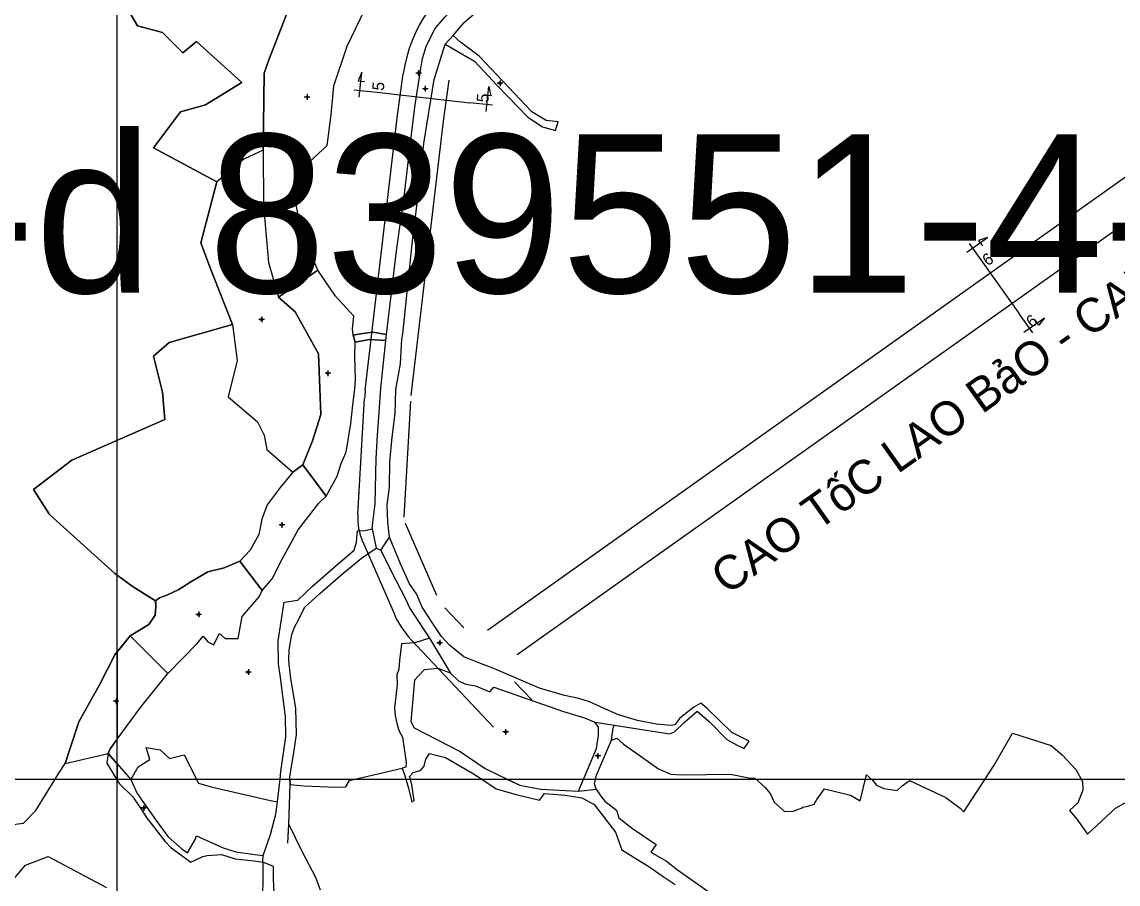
# Model space of a CAD drawing. Extents: x 548357 to 553070, y 1834500 to 1842500.
# Drawn here: x 550957.9 to 551442.3, y 1836953.7 to 1837334.7 of the extents above; entities that cross this region are included whole.
import ezdxf

# ---------------------------------------------------------------- set-up
doc = ezdxf.new("R2010")
doc.units = 0
for name, color, linetype in [('Level 10', 7, 'Continuous'), ('Level 11', 7, 'Continuous'), ('Level 13', 7, 'Continuous'), ('Level 2', 7, 'Continuous'), ('Level 30', 7, 'Continuous'), ('Level 52', 7, 'Continuous'), ('Level 55', 7, 'Continuous'), ('Level 61', 7, 'Continuous'), ('Level 8', 7, 'Continuous')]:
    doc.layers.add(name, color=color, linetype=linetype)

msp = doc.modelspace()

# ---------------------------------------------------------------- linework, layer by layer
at = {"layer": 'Level 10'}
for p, q in [((551144.9, 1837324.93), (551148.47, 1837328.72)), ((551071.26, 1837213.08), (551088.58, 1837224.92)), ((551104.31, 1837196.19), (551105.15, 1837193.1)), ((551077.62, 1837135.71), (551082, 1837139)), ((551082, 1837139), (551092.28, 1837125.07)), ((551112.59, 1837110.61), (551114.45, 1837102.1)), ((551116.48, 1837101.27), (551120.27, 1837107.06)), ((551114.45, 1837102.1), (551116.48, 1837101.27)), ((551054.15, 1837096.37), (551064.08, 1837083.38)), ((551005.77, 1837063.41), (551022.37, 1837046.72)), ((551137.93, 1837062.31), (551147.22, 1837046.9)), ((551211.04, 1837025.2), (551219.71, 1837023.96)), ((550976.94, 1837007), (550996.06, 1837011.36)), ((551203.91, 1836994.78), (551211.67, 1836995.66)), ((551075.37, 1836971.78), (551075.9, 1836980.14)), ((551064.3, 1836963.36), (551064.48, 1836966.37))]:
    msp.add_line(p, q, dxfattribs=at)
for points in [[(551104.31, 1837196.19), (551107.43, 1837196.84), (551113, 1837197.55), (551118.95, 1837196.6), (551123.36, 1837233.55), (551126.81, 1837257.53), (551129.98, 1837285.01), (551131.46, 1837296.97), (551134.05, 1837313.26), (551134.89, 1837318.6), (551136.57, 1837323.78), (551140.3, 1837331.61), (551144.78, 1837336.81), (551149.46, 1837341.87), (551154.09, 1837346.7), (551160.54, 1837351.09), (551164.7, 1837354.06), (551192.49, 1837368.19), (551207.12, 1837377.48), (551213.18, 1837382.79), (551221.06, 1837389.93), (551229.28, 1837401.97), (551241.67, 1837418.61)], [(551148.47, 1837328.72), (551153.27, 1837334.49), (551164.72, 1837344.48), (551182.85, 1837355.25), (551197.83, 1837361.92), (551209.81, 1837369.17), (551221, 1837377.72), (551230.3, 1837388.97), (551235.24, 1837397.99), (551248.2, 1837414.12)], [(551088.58, 1837224.92), (551081.45, 1837241.79), (551078.34, 1837257.66), (551080.96, 1837269.15), (551092.73, 1837280.07), (551094.48, 1837293.69), (551095.71, 1837306.5), (551101.64, 1837323.99), (551111.47, 1837344.56), (551114.8, 1837349.17), (551117.87, 1837355.25), (551114.97, 1837368.94)], [(551064.55, 1837278.01), (551065, 1837312), (551067, 1837318), (551081, 1837354), (551094.76, 1837360.7)], [(551144.9, 1837324.93), (551157.91, 1837317.42), (551167.9, 1837306.67), (551181.38, 1837292.57), (551187.91, 1837288.39), (551193.71, 1837286.77), (551194.84, 1837290.56), (551189.59, 1837291.13), (551183.26, 1837294.99), (551159.96, 1837319.63), (551151.65, 1837325.78), (551148.47, 1837328.72)], [(551120.27, 1837107.06), (551119.64, 1837113.68), (551119.33, 1837121.21), (551120.38, 1837129.13), (551120.53, 1837140.21), (551121.43, 1837151.24), (551122.83, 1837161.71), (551123.13, 1837172.2), (551125.13, 1837183.55), (551125.81, 1837194.51), (551126.15, 1837196.85), (551130.5, 1837237.97), (551132.9, 1837257.01), (551135.44, 1837281.04), (551140.13, 1837309.18), (551144.9, 1837324.93)], [(551064.55, 1837278.01), (551056.17, 1837274.2), (551055.94, 1837274.05), (551044, 1837264), (551037, 1837237), (551041, 1837226), (551051, 1837201), (551053, 1837185), (551049, 1837169), (551062, 1837158), (551065, 1837152), (551066.09, 1837145.72), (551077.62, 1837135.71)], [(551064.55, 1837278.01), (551064.59, 1837253.44), (551066.8, 1837228.35), (551071.26, 1837213.08)], [(551104.31, 1837196.19), (551104.01, 1837199.08), (551104.51, 1837204.63), (551096.52, 1837213.5), (551088.58, 1837224.92)], [(551082, 1837139), (551086.27, 1837149.56), (551089.91, 1837161.21), (551088.97, 1837188.02), (551078.69, 1837206.55), (551071.26, 1837213.08)], [(551092.28, 1837125.07), (551097.19, 1837133.95), (551099.03, 1837139.52), (551100.97, 1837144.29), (551101.35, 1837145.41), (551103.26, 1837157.2), (551104.14, 1837165.45), (551105.03, 1837172.42), (551105.31, 1837176.66), (551105.07, 1837186.9), (551105.15, 1837193.1)], [(551112.59, 1837110.61), (551112.96, 1837113.46), (551113.91, 1837121.78), (551114.49, 1837141.72), (551114.98, 1837152.05), (551115.79, 1837162.1), (551116.46, 1837172.79), (551118.63, 1837193.85), (551111.54, 1837194.31), (551105.15, 1837193.1)], [(550700.89, 1837159.29), (550724.47, 1837154.71), (550739.66, 1837151.76), (550754.7, 1837144.62), (550760.98, 1837137.83), (550764.15, 1837134.39), (550777.08, 1837116.44), (550797.71, 1837101.01), (550826.84, 1837084.79), (550844.59, 1837061.05), (550854.81, 1837035.95), (550858.09, 1837009.12), (550863.93, 1837000), (550868.71, 1836992.52), (550870.44, 1836989.82), (550879.82, 1836983.79), (550892.49, 1836979.83), (550904.08, 1836978.1), (550945.71, 1836979.02), (550958.6, 1836980.65), (550964, 1836986.12), (550972.62, 1837000), (550974.26, 1837002.64), (550976.94, 1837007)], [(551077.62, 1837135.71), (551077.62, 1837135.71), (551072, 1837129), (551066.24, 1837121.24), (551063.85, 1837114.99), (551062.52, 1837108.2), (551058.67, 1837101.29), (551054.15, 1837096.37)], [(551064.08, 1837083.38), (551068.41, 1837088.52), (551072.86, 1837097.22), (551079.92, 1837110.29), (551089.13, 1837122), (551092.28, 1837125.07)], [(551064.48, 1836966.37), (551067.77, 1836975.51), (551070.02, 1836984.51), (551070.8, 1836990.03), (551071.96, 1837000), (551072.36, 1837003.42), (551074.46, 1837018.77), (551074.3, 1837027.65), (551072.18, 1837044.91), (551071.24, 1837051), (551071.15, 1837061.18), (551073.8, 1837078.33), (551079.87, 1837079.09), (551086.29, 1837085.27), (551096.8, 1837094.5), (551104.63, 1837101.2), (551105.79, 1837104.85), (551106.16, 1837109.75), (551109.62, 1837109.95), (551112.59, 1837110.61)], [(551219.71, 1837023.96), (551244.05, 1837020.08), (551246.27, 1837020.94), (551250.58, 1837025.01), (551256.31, 1837030.15), (551261.67, 1837025.36), (551269.38, 1837017.57), (551273.68, 1837015.19), (551277, 1837013.58), (551279.27, 1837016.76), (551271.55, 1837020.69), (551260.72, 1837031.23), (551257.96, 1837033.67), (551254.78, 1837031.9), (551248.66, 1837027.01), (551246.41, 1837024), (551244.69, 1837023.69), (551238.2, 1837024.32), (551229.92, 1837025.92), (551221.55, 1837028.47), (551216.83, 1837030.51), (551208.72, 1837034.22), (551204.02, 1837035.62), (551197.59, 1837037), (551186.64, 1837040.29), (551166.79, 1837048.79), (551159.75, 1837051.41), (551153.22, 1837054.14), (551146.78, 1837059.29), (551143.31, 1837063.11), (551139.69, 1837068.38), (551134.69, 1837076.08), (551132.25, 1837082), (551129.13, 1837086.42), (551125.22, 1837095.16), (551120.27, 1837107.06)], [(551075.9, 1836980.14), (551076.48, 1836997.68), (551076.34, 1837000), (551076.27, 1837001.14), (551078.01, 1837011.77), (551079.18, 1837019.84), (551078.91, 1837031.23), (551076.52, 1837045.56), (551075.82, 1837052.54), (551076.04, 1837057.26), (551077.09, 1837063.95), (551078.4, 1837067.2), (551079.99, 1837070.12), (551080.53, 1837071.48), (551082.85, 1837076), (551089.32, 1837081.95), (551099.7, 1837090.99), (551107.94, 1837097.74), (551114.45, 1837102.1)], [(551116.48, 1837101.27), (551121.97, 1837090.19), (551122.98, 1837088.28), (551127.67, 1837079.17), (551128.99, 1837076.04), (551130.24, 1837074.18), (551137.93, 1837062.31)], [(551005.77, 1837063.41), (551013.9, 1837068.44), (551013.9, 1837068.44), (551013.9, 1837068.44), (551016.69, 1837072.56), (551017.09, 1837076.42), (551016.99, 1837078.11), (551016.95, 1837078.81), (551018.68, 1837080.14), (551021.87, 1837081.34), (551027.18, 1837083.86), (551032.5, 1837087.19), (551040.07, 1837091.71), (551047.24, 1837093.44), (551054.15, 1837096.37)], [(551022.37, 1837046.72), (551035.33, 1837060.05), (551038.03, 1837063.25), (551040, 1837060.71), (551042.72, 1837059.36), (551043.54, 1837061.39), (551045.14, 1837064.45), (551047.68, 1837062.26), (551053.41, 1837062.17), (551055.24, 1837071.93), (551062.77, 1837080.62), (551064.08, 1837083.38)], [(550976.94, 1837007), (550978.89, 1837012.83), (550982.98, 1837025.38), (550992.1, 1837041.73), (550998.94, 1837055.04), (551000, 1837056.34), (551001.56, 1837058.25), (551005.77, 1837063.41)], [(551137.93, 1837062.31), (551131.56, 1837060.24), (551125.68, 1837059.79), (551124.76, 1837052.42), (551124.42, 1837048.62), (551123.62, 1837046.17), (551123.75, 1837041.81), (551122.53, 1837031.62), (551122.81, 1837028.2), (551123.75, 1837024.07), (551124.65, 1837021.29), (551126.08, 1837018.6), (551127.72, 1837007.44), (551127.56, 1837005.31), (551125.93, 1837004.85), (551127.06, 1837001.68), (551127.56, 1837000), (551128.74, 1836996.07), (551130.24, 1836990.08), (551131.27, 1836990.56), (551130.24, 1836997.59), (551129.55, 1837000), (551129.2, 1837001.25), (551130.77, 1837003.04), (551134.05, 1837003.91), (551135.64, 1837005.77), (551136.33, 1837008.91), (551138, 1837011.39), (551145.06, 1837009.6), (551157, 1837002.7), (551161.09, 1837000), (551167.48, 1836995.79), (551176.34, 1836993.2), (551186.65, 1836990.81), (551188.78, 1836993.64), (551198.01, 1836993.01), (551205.37, 1836991.81), (551210.7, 1836988.88), (551220.16, 1836976.66), (551222.97, 1836968.85), (551234.97, 1836961.39), (551240.86, 1836957.25), (551246.59, 1836953.52)], [(550996.06, 1837011.36), (550996.81, 1837013.42), (550999.99, 1837017.71), (551010.33, 1837031.64), (551022.37, 1837046.72)], [(551147.22, 1837046.9), (551141.89, 1837048.93), (551135.67, 1837048.36), (551131.36, 1837043.74), (551129.8, 1837025.45), (551131.25, 1837022.7), (551151.56, 1837012.23), (551162.56, 1837004.81), (551172.39, 1837000), (551177.96, 1836997.33), (551187.14, 1836995.58), (551203.91, 1836994.78)], [(551147.22, 1837046.9), (551150.95, 1837043.28), (551154.11, 1837042.06), (551158.33, 1837041.24), (551164.63, 1837038.65), (551166.45, 1837040.67), (551197.21, 1837029.96), (551206.53, 1837027.09), (551211.04, 1837025.2)], [(551203.91, 1836994.78), (551211.73, 1837013.66), (551212.67, 1837019.28), (551212.62, 1837023.09), (551211.04, 1837025.2)], [(551211.67, 1836995.66), (551210.92, 1836998), (551211.74, 1837001.78), (551218.37, 1837017.3), (551219.2, 1837022.69), (551219.71, 1837023.96)], [(550996.06, 1837011.36), (550995.37, 1837007.14), (550999.71, 1837000), (551000.85, 1836998.13), (551006.91, 1836992.18), (551011.22, 1836985.88), (551013.06, 1836982.86), (551014.91, 1836980.56), (551021.01, 1836972.63), (551023.85, 1836969.66), (551029.68, 1836965.43), (551032.59, 1836963.29), (551037.79, 1836965.93), (551039.81, 1836966.36), (551046.03, 1836966.72), (551052.14, 1836964.79), (551060.55, 1836963.89), (551064.3, 1836963.36)], [(550996.06, 1837011.36), (551000, 1837006.81), (551006.02, 1836999.89), (551008.84, 1836993.75), (551017.22, 1836981.81), (551022.4, 1836974.73), (551028.62, 1836969.07), (551031.11, 1836967.5), (551034.32, 1836973.11), (551035.07, 1836974.97), (551046.77, 1836969.68), (551052.46, 1836967.85), (551060.85, 1836966.72), (551064.48, 1836966.37)], [(551211.67, 1836995.66), (551213.68, 1836992.55), (551215.45, 1836990.29), (551220.57, 1836986.27), (551221.71, 1836982.9), (551227.77, 1836978.26), (551238.1, 1836971.13), (551235.84, 1836967.72), (551242.75, 1836963.86), (551247.65, 1836959.94), (551261.03, 1836950.57)], [(551089.88, 1836951.04), (551087.81, 1836956.52), (551081.69, 1836968.07), (551075.9, 1836980.14)], [(551064.3, 1836963.36), (551064.13, 1836941.03), (551062.53, 1836937.22), (551058.93, 1836933.4), (551053.79, 1836929.52), (551048.68, 1836927.51), (551049.81, 1836922.25), (551056.04, 1836926.69), (551060.35, 1836929.36), (551066.73, 1836929.73), (551070.39, 1836930.16), (551069.01, 1836955.89), (551069, 1836961.45), (551064.3, 1836963.36)]]:
    msp.add_lwpolyline(points, dxfattribs=at)
at = {"layer": 'Level 11'}
for p, q in [((551132.55, 1837312.12), (551131.93, 1837312.12)), ((551133.18, 1837312.74), (551132.55, 1837312.12)), ((551132.55, 1837312.12), (551133.18, 1837311.49)), ((551133.18, 1837313.37), (551133.18, 1837312.74)), ((551133.8, 1837312.12), (551133.18, 1837312.74)), ((551133.18, 1837311.49), (551133.8, 1837312.12)), ((551133.18, 1837311.49), (551133.18, 1837310.87)), ((551134.43, 1837312.12), (551133.8, 1837312.12)), ((551136.11, 1837306.41), (551136.11, 1837305.78)), ((551168.56, 1837307.57), (551167.93, 1837307.57)), ((551169.18, 1837308.19), (551168.56, 1837307.57)), ((551168.56, 1837307.57), (551169.18, 1837306.94)), ((551169.18, 1837308.82), (551169.18, 1837308.19)), ((551169.81, 1837307.57), (551169.18, 1837308.19)), ((551169.18, 1837306.94), (551169.81, 1837307.57)), ((551169.18, 1837306.94), (551169.18, 1837306.32)), ((551170.43, 1837307.57), (551169.81, 1837307.57)), ((551083.29, 1837301.46), (551082.66, 1837301.46)), ((551083.91, 1837302.09), (551083.29, 1837301.46)), ((551083.29, 1837301.46), (551083.91, 1837300.84)), ((551083.91, 1837302.71), (551083.91, 1837302.09)), ((551084.54, 1837301.46), (551083.91, 1837302.09)), ((551083.91, 1837300.84), (551084.54, 1837301.46)), ((551085.16, 1837301.46), (551084.54, 1837301.46)), ((551135.49, 1837305.16), (551134.86, 1837305.16)), ((551136.11, 1837305.78), (551135.49, 1837305.16)), ((551135.49, 1837305.16), (551136.11, 1837304.53)), ((551136.74, 1837305.16), (551136.11, 1837305.78)), ((551136.11, 1837304.53), (551136.74, 1837305.16)), ((551136.11, 1837304.53), (551136.11, 1837303.91)), ((551137.36, 1837305.16), (551136.74, 1837305.16)), ((551083.91, 1837300.84), (551083.91, 1837300.21)), ((551063.85, 1837204.44), (551063.85, 1837203.81)), ((551063.23, 1837203.19), (551062.6, 1837203.19)), ((551063.85, 1837203.81), (551063.23, 1837203.19)), ((551063.23, 1837203.19), (551063.85, 1837202.56)), ((551064.48, 1837203.19), (551063.85, 1837203.81)), ((551063.85, 1837202.56), (551064.48, 1837203.19)), ((551063.85, 1837202.56), (551063.85, 1837201.94)), ((551065.1, 1837203.19), (551064.48, 1837203.19)), ((551093.09, 1837180.05), (551092.47, 1837179.43)), ((551093.09, 1837180.68), (551093.09, 1837180.05)), ((551093.72, 1837179.43), (551093.09, 1837180.05)), ((551092.47, 1837179.43), (551091.84, 1837179.43)), ((551092.47, 1837179.43), (551093.09, 1837178.8)), ((551093.09, 1837178.8), (551093.72, 1837179.43)), ((551093.09, 1837178.8), (551093.09, 1837178.18)), ((551094.34, 1837179.43), (551093.72, 1837179.43)), ((551072.13, 1837112.43), (551071.5, 1837112.43)), ((551072.75, 1837113.06), (551072.13, 1837112.43)), ((551072.13, 1837112.43), (551072.75, 1837111.81)), ((551072.75, 1837113.68), (551072.75, 1837113.06)), ((551073.38, 1837112.43), (551072.75, 1837113.06)), ((551072.75, 1837111.81), (551073.38, 1837112.43)), ((551074, 1837112.43), (551073.38, 1837112.43)), ((551072.75, 1837111.81), (551072.75, 1837111.18)), ((551036, 1837073.51), (551035.38, 1837072.88)), ((551036, 1837074.13), (551036, 1837073.51)), ((551036.63, 1837072.88), (551036, 1837073.51)), ((551035.38, 1837072.88), (551034.75, 1837072.88)), ((551035.38, 1837072.88), (551036, 1837072.26)), ((551036, 1837072.26), (551036.63, 1837072.88)), ((551036, 1837072.26), (551036, 1837071.63)), ((551037.25, 1837072.88), (551036.63, 1837072.88)), ((551141.86, 1837060.32), (551141.24, 1837060.32)), ((551142.49, 1837060.95), (551141.86, 1837060.32)), ((551141.86, 1837060.32), (551142.49, 1837059.7)), ((551142.49, 1837061.57), (551142.49, 1837060.95)), ((551143.11, 1837060.32), (551142.49, 1837060.95)), ((551142.49, 1837059.7), (551143.11, 1837060.32)), ((551142.49, 1837059.7), (551142.49, 1837059.07)), ((551143.74, 1837060.32), (551143.11, 1837060.32)), ((551057.32, 1837047.33), (551056.69, 1837047.33)), ((551057.94, 1837047.95), (551057.32, 1837047.33)), ((551057.32, 1837047.33), (551057.94, 1837046.7)), ((551057.94, 1837048.58), (551057.94, 1837047.95)), ((551058.57, 1837047.33), (551057.94, 1837047.95)), ((551057.94, 1837046.7), (551058.57, 1837047.33)), ((551057.94, 1837046.7), (551057.94, 1837046.08)), ((551059.19, 1837047.33), (551058.57, 1837047.33)), ((550999.49, 1837035.13), (550998.87, 1837034.5)), ((550999.49, 1837035.75), (550999.49, 1837035.13)), ((551000.12, 1837034.5), (550999.49, 1837035.13)), ((550998.87, 1837034.5), (550998.24, 1837034.5)), ((550998.87, 1837034.5), (550999.49, 1837033.88)), ((550999.49, 1837033.88), (551000.12, 1837034.5)), ((550999.49, 1837033.88), (550999.49, 1837033.25)), ((551000.74, 1837034.5), (551000.12, 1837034.5)), ((551171.01, 1837020.94), (551170.39, 1837020.94)), ((551171.64, 1837021.57), (551171.01, 1837020.94)), ((551171.01, 1837020.94), (551171.64, 1837020.32)), ((551171.64, 1837022.19), (551171.64, 1837021.57)), ((551172.26, 1837020.94), (551171.64, 1837021.57)), ((551171.64, 1837020.32), (551172.26, 1837020.94)), ((551171.64, 1837020.32), (551171.64, 1837019.69)), ((551172.89, 1837020.94), (551172.26, 1837020.94)), ((551212.41, 1837010.92), (551211.79, 1837010.29)), ((551212.41, 1837011.54), (551212.41, 1837010.92)), ((551213.04, 1837010.29), (551212.41, 1837010.92)), ((551211.79, 1837010.29), (551211.16, 1837010.29)), ((551211.79, 1837010.29), (551212.41, 1837009.67)), ((551212.41, 1837009.67), (551213.04, 1837010.29)), ((551212.41, 1837009.67), (551212.41, 1837009.04)), ((551213.66, 1837010.29), (551213.04, 1837010.29)), ((551011.17, 1836987.32), (551010.54, 1836987.32)), ((551011.79, 1836987.95), (551011.17, 1836987.32)), ((551011.17, 1836987.32), (551011.79, 1836986.7)), ((551011.79, 1836988.57), (551011.79, 1836987.95)), ((551012.42, 1836987.32), (551011.79, 1836987.95)), ((551011.79, 1836986.7), (551012.42, 1836987.32)), ((551011.79, 1836986.7), (551011.79, 1836986.07)), ((551013.04, 1836987.32), (551012.42, 1836987.32))]:
    msp.add_line(p, q, dxfattribs=at)
for centre in [(551133.18, 1837312.12), (551169.18, 1837307.57), (551083.91, 1837301.46), (551136.11, 1837305.16), (551063.85, 1837203.19), (551093.09, 1837179.43), (551072.75, 1837112.43), (551036, 1837072.88), (551142.49, 1837060.32), (551057.94, 1837047.33), (550999.49, 1837034.5), (551171.64, 1837020.94), (551212.41, 1837010.29), (551011.79, 1836987.32)]:
    msp.add_circle(centre, 0.15, dxfattribs=at)
at = {"layer": 'Level 13'}
for points in [[(551108.16, 1837312.51), (551106.5, 1837308.69), (551109.32, 1837308.38)], [(551106.91, 1837301.45), (551108.16, 1837312.51)], [(551164.28, 1837306.19), (551165.04, 1837302.1), (551162.22, 1837302.41)], [(551163.03, 1837295.12), (551164.28, 1837306.19)], [(551104.73, 1837304.75), (551114.79, 1837303.61)], [(551114.79, 1837303.61), (551155.83, 1837298.99)], [(551165.89, 1837297.86), (551155.83, 1837298.99)], [(551375.53, 1837232.97), (551384.61, 1837239.42)], [(551384.61, 1837239.42), (551380.66, 1837238.1), (551382.31, 1837235.79)], [(551376.54, 1837236.79), (551382.41, 1837228.54)], [(551382.41, 1837228.54), (551398.78, 1837205.48)], [(551404.64, 1837197.23), (551398.78, 1837205.48)], [(551400.7, 1837197.54), (551409.78, 1837203.98)], [(551409.78, 1837203.98), (551407.24, 1837200.69), (551405.6, 1837203)]]:
    msp.add_lwpolyline(points, dxfattribs=at)
at = {"layer": 'Level 2'}
for p, q in [((551088.58, 1837224.92), (551071.26, 1837213.08)), ((551071.26, 1837213.08), (551088.58, 1837224.92)), ((551105.15, 1837193.1), (551104.31, 1837196.19)), ((551104.31, 1837196.19), (551105.15, 1837193.1)), ((551118.63, 1837193.85), (551118.95, 1837196.6)), ((551082, 1837139), (551077.62, 1837135.71)), ((551082, 1837139), (551092.28, 1837125.07)), ((551092.28, 1837125.07), (551082, 1837139)), ((551054.15, 1837096.37), (551064.08, 1837083.38)), ((551064.08, 1837083.38), (551054.15, 1837096.37)), ((551005.77, 1837063.41), (551022.37, 1837046.72)), ((551022.37, 1837046.72), (551005.77, 1837063.41)), ((550976.94, 1837007), (550996.06, 1837011.36))]:
    msp.add_line(p, q, dxfattribs=at)
for points in [[(551088.58, 1837224.92), (551081.45, 1837241.79), (551078.34, 1837257.66), (551080.96, 1837269.15), (551092.73, 1837280.07), (551094.48, 1837293.69), (551095.71, 1837306.5), (551101.64, 1837323.99), (551111.47, 1837344.56), (551114.8, 1837349.17), (551117.87, 1837355.25), (551114.97, 1837368.94)], [(551094.76, 1837360.7), (551081, 1837354), (551067, 1837318), (551065, 1837312), (551064.55, 1837278.01)], [(551064.55, 1837278.01), (551064.59, 1837253.44), (551066.8, 1837228.35), (551071.26, 1837213.08)], [(551104.31, 1837196.19), (551104.01, 1837199.08), (551104.51, 1837204.63), (551096.52, 1837213.5), (551088.58, 1837224.92)], [(551071.26, 1837213.08), (551078.69, 1837206.55), (551088.97, 1837188.02), (551089.91, 1837161.21), (551086.27, 1837149.56), (551082, 1837139)], [(551118.95, 1837196.6), (551113, 1837197.55), (551107.43, 1837196.84), (551104.31, 1837196.19)], [(551092.28, 1837125.07), (551097.19, 1837133.95), (551099.03, 1837139.52), (551100.97, 1837144.29), (551101.35, 1837145.41), (551103.26, 1837157.2), (551104.14, 1837165.45), (551105.03, 1837172.42), (551105.31, 1837176.66), (551105.07, 1837186.9), (551105.15, 1837193.1)], [(551105.15, 1837193.1), (551111.54, 1837194.31), (551118.63, 1837193.85)], [(551077.62, 1837135.71), (551072, 1837129), (551066.24, 1837121.24), (551063.85, 1837114.99), (551062.52, 1837108.2), (551058.67, 1837101.29), (551054.15, 1837096.37)], [(551064.08, 1837083.38), (551068.41, 1837088.52), (551072.86, 1837097.22), (551079.92, 1837110.29), (551089.13, 1837122), (551092.28, 1837125.07)], [(551054.15, 1837096.37), (551047.24, 1837093.44), (551040.07, 1837091.71), (551032.5, 1837087.19), (551027.18, 1837083.86), (551021.87, 1837081.34), (551018.68, 1837080.14), (551016.95, 1837078.81), (551016.99, 1837078.11), (551017.09, 1837076.42), (551016.69, 1837072.56), (551013.9, 1837068.44), (551005.77, 1837063.41)], [(551022.37, 1837046.72), (551035.33, 1837060.05), (551038.03, 1837063.25), (551040, 1837060.71), (551042.72, 1837059.36), (551043.54, 1837061.39), (551045.14, 1837064.45), (551047.68, 1837062.26), (551053.41, 1837062.17), (551055.24, 1837071.93), (551062.77, 1837080.62), (551064.08, 1837083.38)], [(551005.77, 1837063.41), (551001.56, 1837058.25), (551000, 1837056.34), (550998.94, 1837055.04), (550992.1, 1837041.73), (550982.98, 1837025.38), (550978.89, 1837012.83), (550976.94, 1837007)], [(550996.06, 1837011.36), (550996.81, 1837013.42), (550999.99, 1837017.71), (551010.33, 1837031.64), (551022.37, 1837046.72)]]:
    msp.add_lwpolyline(points, dxfattribs=at)
at = {"layer": 'Level 30'}
for p, q in [((551176.81, 1837055.08), (551752.59, 1837464.05)), ((551163.56, 1837065.92), (551650.99, 1837412.13)), ((551118.63, 1837193.85), (551118.95, 1837196.6)), ((551106.32, 1837116.99), (551109.28, 1837168.29)), ((551126.78, 1837115.81), (551129.75, 1837167.11)), ((551127.25, 1837113.18), (551141.1, 1837081.39)), ((551108.46, 1837105), (551122.31, 1837073.2)), ((551144.84, 1837075.73), (551153.11, 1837066.95)), ((551129.92, 1837061.67), (551166.29, 1837023.08)), ((551175.62, 1837043.07), (551183.16, 1837035.07))]:
    msp.add_line(p, q, dxfattribs=at)
for points in [[(551109.6, 1837171.97), (551123.89, 1837293.5), (551126.4, 1837311.79)], [(551129.96, 1837169.58), (551144.23, 1837290.91), (551146.71, 1837309.01)]]:
    msp.add_lwpolyline(points, dxfattribs=at)
for centre, radius, start, end in [((551188.08, 1837303.33), 62.25, 116.5475, 172.1857), ((551171.43, 1837164.7), 62.25, 173.2934, 176.6913), ((551132.52, 1837115.48), 26.25, 176.6913, 203.5393), ((551159.21, 1837089.28), 40.25, 203.5393, 223.309)]:
    msp.add_arc(centre, radius, start, end, dxfattribs=at)
at = {"layer": 'Level 52'}
for p, q in [((551044, 1837264), (551016, 1837279)), ((551016, 1837279), (551044, 1837264)), ((551000, 1837017.72), (551000, 1837056.34)), ((551000, 1837056.34), (551000, 1837017.72)), ((550998.4, 1837015.57), (550996.81, 1837013.42)), ((551000, 1837017.72), (550998.4, 1837015.57)), ((550996.81, 1837013.42), (550996.06, 1837011.36)), ((551000, 1837006.82), (550996.06, 1837011.36)), ((550996.06, 1837011.36), (551000, 1837006.81)), ((551014.35, 1837008.73), (551012.75, 1837014.09)), ((551012.75, 1837014.09), (551019.03, 1837012.96)), ((551019.03, 1837012.96), (551023.15, 1837009.18)), ((551023.15, 1837009.18), (551029.53, 1837010.78)), ((551029.53, 1837010.78), (551035.93, 1836998.29)), ((551000, 1837004.68), (551000, 1837006.82)), ((551000, 1837006.81), (551000, 1837000)), ((551009.24, 1837005.53), (551014.35, 1837008.73)), ((551023.15, 1837009.18), (551023.15, 1837009.18)), ((551000, 1837004.68), (551000, 1837004.68)), ((551000, 1837000), (551000, 1837004.06)), ((551000, 1837004.06), (551000, 1837004.06)), ((551006.08, 1837000), (551009.24, 1837005.53)), ((551125.93, 1837004.85), (551127.06, 1837001.68)), ((551127.06, 1837001.68), (551127.56, 1837000)), ((551249.52, 1837001.93), (551271.06, 1837002.26)), ((551328.35, 1836990.5), (551331.17, 1837001.88)), ((550972.62, 1837000), (550999.71, 1837000)), ((550999.71, 1837000), (551000, 1837000)), ((551000, 1837000), (551005.92, 1837000)), ((551005.92, 1837000), (551006.08, 1837000)), ((551035.93, 1836998.29), (551041.58, 1836996.6)), ((551070.8, 1836990.03), (551071.96, 1837000)), ((551071.96, 1837000), (551076.34, 1837000)), ((551076.34, 1837000), (551076.48, 1836997.68)), ((551100.96, 1836996.69), (551102.6, 1836999.41)), ((551127.56, 1837000), (551129.55, 1837000)), ((551161.09, 1837000), (551172.39, 1837000)), ((551206.07, 1837000), (551211.35, 1837000))]:
    msp.add_line(p, q, dxfattribs=at)
for points in [[(551055, 1837308), (551035, 1837326), (551029, 1837321), (551020, 1837330), (551009, 1837333), (551006, 1837338), (550990, 1837344), (550979.7, 1837350.63)], [(550979.7, 1837350.63), (550990, 1837344), (551006, 1837338), (551009, 1837333), (551020, 1837330), (551029, 1837321), (551035, 1837326), (551055, 1837308)], [(551016, 1837279), (551028, 1837295), (551039, 1837298), (551055, 1837308)], [(551055, 1837308), (551039, 1837298), (551028, 1837295), (551016, 1837279)], [(551051, 1837201), (551041, 1837226), (551037, 1837237), (551044, 1837264)], [(551044, 1837264), (551037, 1837237), (551041, 1837226), (551051, 1837201)], [(551016, 1837187), (551023, 1837193), (551051, 1837201)], [(551051, 1837201), (551023, 1837193), (551016, 1837187)], [(551021, 1837159), (551020, 1837171), (551016, 1837187)], [(551016, 1837187), (551020, 1837171), (551021, 1837159)], [(550963, 1837128), (550980, 1837141), (551021, 1837159)], [(551021, 1837159), (550980, 1837141), (550963, 1837128)], [(550999, 1837091), (550970, 1837117), (550963, 1837128)], [(550963, 1837128), (550970, 1837117), (550999, 1837091)], [(551016.95, 1837078.81), (551007, 1837085), (550999, 1837091)], [(550999, 1837091), (551007, 1837085), (551016.95, 1837078.81)], [(551000, 1837056.34), (551005.77, 1837063.41), (551013.9, 1837068.44), (551016.69, 1837072.56), (551017.09, 1837076.42), (551016.95, 1837078.81)], [(551016.95, 1837078.81), (551017.09, 1837076.42), (551016.69, 1837072.56), (551013.9, 1837068.44), (551005.77, 1837063.41), (551000, 1837056.34)], [(551374.08, 1836985.64), (551387.59, 1837006.19), (551395.71, 1837020.4)], [(551395.71, 1837020.4), (551412.79, 1837014.92), (551417.63, 1837010.74), (551423.7, 1837004.32), (551426.64, 1836998.94), (551426.72, 1836995.14), (551424.48, 1836989.59), (551420.76, 1836986.17)], [(550996.06, 1837011.36), (550996.81, 1837013.42), (551000, 1837017.72)], [(551211.35, 1837000), (551211.74, 1837001.78), (551218.37, 1837017.3)], [(551218.37, 1837017.3), (551220.84, 1837018.11), (551223.73, 1837015.51), (551228.58, 1837012.19), (551239.24, 1837004.63)], [(551129.55, 1837000), (551129.2, 1837001.25), (551130.77, 1837003.04), (551134.05, 1837003.91), (551135.64, 1837005.77), (551136.33, 1837008.91), (551138, 1837011.39), (551145.06, 1837009.6), (551157, 1837002.7), (551161.09, 1837000)], [(551102.6, 1836999.41), (551104.37, 1836999.93), (551125.93, 1837004.85)], [(551239.24, 1837004.63), (551244.63, 1837002.2), (551249.52, 1837001.93)], [(551271.06, 1837002.26), (551279.18, 1837000.56), (551281.71, 1837000.42)], [(551331.17, 1837001.88), (551333.78, 1836999.53), (551335.6, 1836997.33), (551338.74, 1836995.96), (551344.65, 1836995.07)], [(550904.08, 1836978.1), (550945.71, 1836979.02), (550958.6, 1836980.65), (550964, 1836986.12), (550972.62, 1837000)], [(551041.58, 1836996.6), (551067.78, 1836990.54), (551070.8, 1836990.03)], [(551076.48, 1836997.68), (551082.57, 1836997.15), (551096.78, 1836996.57), (551100.96, 1836996.69)], [(551172.39, 1837000), (551172.82, 1836999.79), (551177.96, 1836997.33), (551187.14, 1836995.58)], [(551187.14, 1836995.58), (551203.91, 1836994.78), (551206.07, 1837000)], [(551281.71, 1837000.42), (551286.26, 1836996.57), (551288.54, 1836993.64), (551290.31, 1836989.85)], [(551344.65, 1836995.07), (551346.86, 1836997.02), (551350.14, 1836999.46), (551366.13, 1836991.88), (551372.57, 1836987.22), (551374.08, 1836985.64)], [(551307.97, 1836988.96), (551309.13, 1836991.12), (551312.62, 1836995.77), (551324.11, 1836993.03), (551328.35, 1836990.5)], [(551428.71, 1836975.73), (551441.1, 1836987.15), (551453.48, 1836994.2)], [(551290.31, 1836989.85), (551294.95, 1836985.72), (551298.71, 1836985.9)], [(551298.71, 1836985.9), (551302.35, 1836987.29), (551302.99, 1836987.64), (551305.13, 1836988.14), (551307.97, 1836988.96)], [(551420.76, 1836986.17), (551424.12, 1836982.3), (551428.71, 1836975.73)]]:
    msp.add_lwpolyline(points, dxfattribs=at)
at = {"layer": 'Level 61'}
for p, q in [((551000, 1835000), (551000, 1841500)), ((550000, 1837000), (552000, 1837000))]:
    msp.add_line(p, q, dxfattribs=at)
at = {"layer": 'Level 8'}
msp.add_lwpolyline([(550941.29, 1836948.43), (550953.52, 1836955.08), (550959.45, 1836961.97), (550969.51, 1836965.79), (550995.28, 1836952.15)], dxfattribs=at)

# ---------------------------------------------------------------- texts
at = {"layer": 'Level 13'}
for s, rotation, p in [('5', 83.5696, (551117.74, 1837304.08)), ('5', 83.5696, (551163.91, 1837298.87)), ('6', 35.3857, (551384.65, 1837226.61)), ('6', 35.3857, (551404.01, 1837199.33))]:
    msp.add_text(s, height=5.21, rotation=rotation, dxfattribs=at).set_placement(p)
at = {"layer": 'Level 30'}
msp.add_text('CAO TốC LAO BảO - CAM Lộ', height=15, rotation=35.3857, dxfattribs=at).set_placement((551269.44, 1837081.13))
at = {"layer": 'Level 55'}
for s, p in [('839548-6-d', (550536.9, 1837215)), ('839551-4-c', (551040.18, 1837215))]:
    msp.add_text(s, height=70, dxfattribs=at).set_placement(p)

doc.saveas('drawing.dxf')
